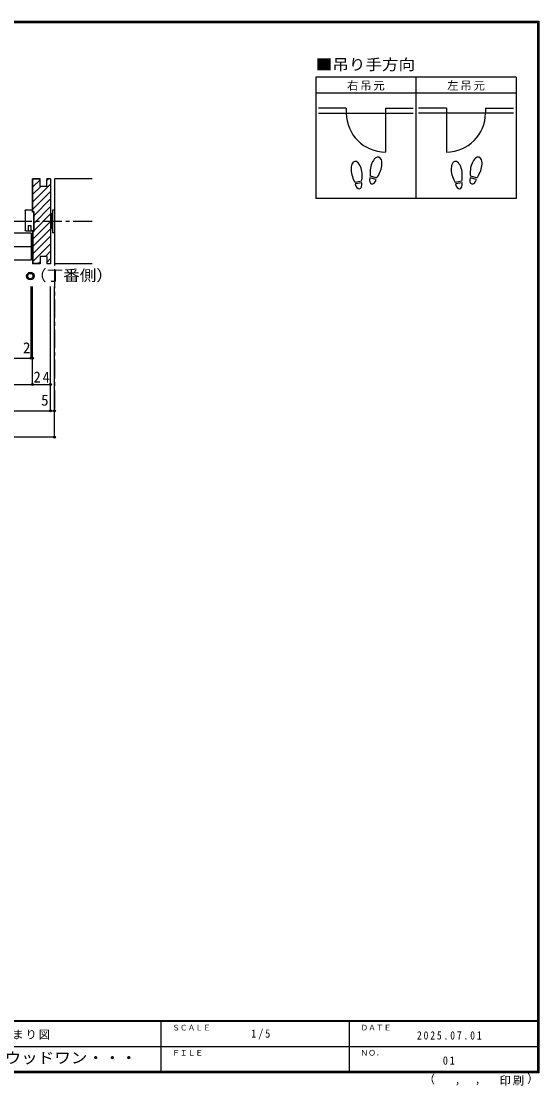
# Model space of a CAD drawing. Units: millimetres at full size, sheet at 1:5; details may follow other scales. Extents: x -973 to 977, y -718 to 696.
# Drawn here: x 290 to 977, y -718 to 696 of the extents above; entities that cross this region are included whole.
import ezdxf
from ezdxf.enums import TextEntityAlignment as Align

# ---------------------------------------------------------------- set-up
doc = ezdxf.new("R2010")
doc.units = ezdxf.units.MM
doc.header["$LTSCALE"] = 5
doc.header["$PDMODE"] = 32
doc.header["$PDSIZE"] = 2.5
doc.linetypes.add('CHAIN1', pattern=[8, 5, -1, 1, -1])
for name, color, linetype in [('0-0_補助線', 7, 'Continuous'), ('0-1_通り芯', 4, 'CHAIN1'), ('0-3_仕上げ', 7, 'Continuous'), ('0-6_扉', 6, 'Continuous'), ('0-7_金物', 7, 'Continuous'), ('0-8_戸当り', 3, 'Continuous'), ('0-A_文字', 3, 'Continuous'), ('0-B_寸法', 7, 'Continuous'), ('F-0_補助線', 7, 'Continuous'), ('F-1_枠', 6, 'Continuous'), ('F-A_文字', 7, 'Continuous')]:
    doc.layers.add(name, color=color, linetype=linetype)
doc.styles.add('ＭＳ ゴシック', font='')
doc.styles.get('ＭＳ ゴシック').set_extended_font_data('MS Gothic')

# ---------------------------------------------------------------- blocks, each defined once
blk = doc.blocks.new('02')
at = {"layer": '0-0_補助線'}
for p, q in [((-4.998, -10.239), (-4.998, 14.761)), ((5.802, 17.761), (-3.198, 17.761)), ((6.802, 16.761), (6.802, -9.239)), ((-4.998, -10.239), (-0.698, -10.239)), ((2.702, -3.239), (2.702, -10.239)), ((5.802, -10.239), (2.702, -10.239)), ((5.002, -10.239), (4.402, -10.839))]:
    blk.add_line(p, q, dxfattribs=at)
for points in [[(-4.998, 14.761), (-3.198, 14.761), (-3.198, 17.761)], [(-3.469, -10.239), (-2.869, -10.839), (4.402, -10.839)], [(2.702, -3.239), (-0.698, -3.239), (-0.698, -10.239)]]:
    blk.add_lwpolyline(points, dxfattribs=at)
for centre, start, end in [((5.802, 16.761), 0, 90), ((5.802, -9.239), 270, 0)]:
    blk.add_arc(centre, 1, start, end, dxfattribs=at)

msp = doc.modelspace()

# ---------------------------------------------------------------- linework, layer by layer
at = {"layer": '0-0_補助線', "color": 3}
for p, q in [((304.653, 442.991), (304.653, 486.5)), ((314.653, 486), (305.153, 486)), ((305.153, 442.991), (305.153, 486)), ((328.653, 486.5), (323.653, 486.5)), ((323.653, 476.5), (323.653, 486.5)), ((328.653, 486.5), (328.653, 373.5)), ((306.654, 442.991), (304.653, 442.991)), ((306.654, 416.991), (306.654, 442.991)), ((304.653, 416.991), (306.654, 416.991)), ((304.653, 416.991), (304.653, 373.5)), ((305.153, 416.991), (305.153, 374)), ((323.653, 383.5), (323.653, 373.5)), ((314.653, 373.5), (304.653, 373.5)), ((314.653, 374), (305.153, 374)), ((328.653, 373.5), (323.653, 373.5))]:
    msp.add_line(p, q, dxfattribs=at)
at = {"layer": '0-0_補助線', "color": 4}
for p, q in [((305.153, 485.833), (305.32, 486)), ((305.153, 475.934), (314.653, 485.434)), ((323.653, 484.534), (325.619, 486.5)), ((305.153, 456.135), (328.653, 479.635)), ((305.153, 466.034), (315.619, 476.5)), ((305.153, 446.235), (328.653, 469.735)), ((306.654, 437.837), (328.653, 459.836)), ((306.654, 427.937), (328.653, 449.936)), ((306.654, 418.038), (328.653, 440.037)), ((305.153, 406.637), (328.653, 430.137)), ((305.153, 396.738), (328.653, 420.238)), ((305.153, 386.838), (328.653, 410.338)), ((305.153, 376.939), (328.653, 400.439)), ((321.614, 383.5), (328.653, 390.539)), ((312.114, 374), (314.653, 376.539)), ((323.653, 375.64), (328.653, 380.64))]:
    msp.add_line(p, q, dxfattribs=at)
at = {"layer": '0-0_補助線'}
for p, q in [((333.653, 486.5), (333.653, 373.5)), ((329.153, 439), (328.653, 439)), ((329.153, 440), (329.153, 420)), ((331.153, 440), (329.153, 440)), ((333.653, 445), (331.153, 445)), ((331.153, 445), (331.153, 415)), ((333.653, 445), (333.653, 415)), ((329.153, 421), (328.653, 421)), ((331.153, 420), (329.153, 420)), ((333.653, 415), (331.153, 415))]:
    msp.add_line(p, q, dxfattribs=at)
at = {"layer": '0-0_補助線', "color": 6}
msp.add_line((302.653, 414.5), (302.653, 378.5), dxfattribs=at)
at = {"layer": '0-0_補助線', "color": 3}
for points in [[(323.653, 476.5), (314.653, 476.5), (314.653, 486.5), (304.653, 486.5)], [(323.653, 383.5), (314.653, 383.5), (314.653, 373.5)]]:
    msp.add_lwpolyline(points, dxfattribs=at)
at = {"layer": '0-1_通り芯'}
for p, q in [((333.653, 486.5), (333.653, 178.5)), ((383.653, 430), (-380.347, 430)), ((304.653, 396.5), (-301.347, 396.5))]:
    msp.add_line(p, q, dxfattribs=at)
at = {"layer": '0-3_仕上げ'}
for p, q in [((383.653, 486.5), (333.653, 486.5)), ((383.653, 373.5), (333.653, 373.5))]:
    msp.add_line(p, q, dxfattribs=at)
at = {"layer": '0-6_扉'}
for p, q in [((302.653, 414.5), (-296.347, 414.5)), ((302.653, 378.5), (-296.347, 378.5))]:
    msp.add_line(p, q, dxfattribs=at)
at = {"layer": '0-7_金物'}
for radius in [5, 3.5]:
    msp.add_circle((301.702, 357.457), radius, dxfattribs=at)
at = {"layer": '0-8_戸当り', "color": 2}
for p, q in [((721.239, 580.308), (684.139, 580.308)), ((721.239, 580.308), (721.239, 574.008)), ((773.039, 580.308), (773.039, 522.208)), ((773.039, 580.308), (810.139, 580.308)), ((854.239, 580.308), (817.139, 580.308)), ((854.239, 580.308), (854.239, 522.208)), ((906.039, 580.308), (906.039, 574.008)), ((906.039, 580.308), (943.139, 580.308)), ((684.139, 574.008), (810.139, 574.008)), ((943.139, 574.008), (817.139, 574.008))]:
    msp.add_line(p, q, dxfattribs=at)
at = {"layer": '0-8_戸当り'}
for p, q in [((741.457, 483.378), (732.811, 481.853)), ((741.822, 481.31), (733.175, 479.785)), ((760.924, 485.706), (752.444, 487.978)), ((761.468, 487.735), (752.987, 490.007)), ((874.457, 483.378), (865.811, 481.853)), ((874.822, 481.31), (866.175, 479.785)), ((893.924, 485.706), (885.444, 487.978)), ((894.468, 487.735), (885.987, 490.007))]:
    msp.add_line(p, q, dxfattribs=at)
at = {"layer": '0-8_戸当り', "color": 2}
for centre, start, end in [((773.039, 574.008), 180, 270), ((854.239, 574.008), 270, 0)]:
    msp.add_arc(centre, 51.8, start, end, dxfattribs=at)
at = {"layer": '0-8_戸当り'}
for centre, major_axis, ratio, start_param, end_param in [((734.795, 495.877), (-2.445, 13.867), 0.5, 4.34059143, 8.22577918), ((760.713, 501.878), (3.644, 13.601), 0.5, 4.34059143, 8.22577918), ((867.795, 495.877), (-2.445, 13.867), 0.5, 4.34059143, 8.22577918), ((893.713, 501.878), (3.644, 13.601), 0.5, 4.34059143, 8.22577918), ((760.609, 501.489), (4.416, 16.48), 0.4, 1.85063327, 2.44287679), ((760.609, 501.489), (4.416, 16.48), 0.4, 3.84030852, 4.43255203), ((893.609, 501.489), (4.416, 16.48), 0.4, 1.85063327, 2.44287679), ((893.609, 501.489), (4.416, 16.48), 0.4, 3.84030852, 4.43255203), ((734.865, 495.481), (-2.963, 16.802), 0.4, 1.85063327, 2.44287679), ((737.498, 480.548), (-1.27, 7.205), 0.6, 1.57079633, 4.71238898), ((734.865, 495.481), (-2.963, 16.802), 0.4, 3.84030852, 4.43255203), ((756.684, 486.842), (1.894, 7.067), 0.6, 1.57079633, 4.71238898), ((867.865, 495.481), (-2.963, 16.802), 0.4, 1.85063327, 2.44287679), ((870.498, 480.548), (-1.27, 7.205), 0.6, 1.57079633, 4.71238898), ((867.865, 495.481), (-2.963, 16.802), 0.4, 3.84030852, 4.43255203), ((889.684, 486.842), (1.894, 7.067), 0.6, 1.57079633, 4.71238898)]:
    msp.add_ellipse(centre, major_axis=major_axis, ratio=ratio, start_param=start_param, end_param=end_param, dxfattribs=at)
at = {"layer": '0-A_文字'}
for p, q in [((946.639, 621.667), (680.639, 621.667)), ((680.639, 621.667), (680.639, 460.667)), ((813.639, 621.667), (813.639, 460.667)), ((946.639, 621.667), (946.639, 460.667)), ((680.639, 600.667), (946.639, 600.667)), ((946.639, 460.667), (680.639, 460.667))]:
    msp.add_line(p, q, dxfattribs=at)
at = {"layer": '0-B_寸法', "color": 4}
for p, q in [((302.653, 248.5), (302.653, 343.5)), ((304.653, 213.5), (304.653, 343.5)), ((328.653, 178.5), (328.653, 343.5)), ((333.653, 143.5), (333.653, 343.5)), ((-301.347, 248.5), (304.653, 248.5)), ((-325.347, 213.5), (328.653, 213.5)), ((-330.347, 178.5), (333.653, 178.5)), ((333.653, 143.5), (-330.347, 143.5))]:
    msp.add_line(p, q, dxfattribs=at)
at = {"layer": '0-B_寸法'}
for p in [(302.653, 248.5), (304.653, 248.5), (304.653, 213.5), (328.653, 213.5), (328.653, 178.5), (333.653, 178.5), (333.653, 143.5)]:
    msp.add_point(p, dxfattribs=at)
at = {"layer": 'F-1_枠'}
for p, q in [((-973.347, 695.833), (976.653, 695.833)), ((-973.347, 695), (976.653, 695)), ((-973.347, 694.167), (976.653, 694.167)), ((974.986, 695.833), (974.986, -700.833)), ((975.82, 695.833), (975.82, -700.833)), ((976.653, 695.833), (976.653, -700.833)), ((976.653, -631.667), (-973.347, -631.667)), ((976.653, -632.5), (-973.347, -632.5)), ((474.986, -632.5), (474.986, -699.167)), ((724.986, -632.5), (724.986, -699.167)), ((1.653, -665.833), (974.986, -665.834)), ((976.653, -699.167), (-973.347, -699.167)), ((976.653, -700), (-973.347, -700)), ((976.653, -700.833), (-973.347, -700.833))]:
    msp.add_line(p, q, dxfattribs=at)

# ---------------------------------------------------------------- block references
at = {"layer": '0-0_補助線', "xscale": -1}
msp.add_blockref('02', (301.455, 427.73), dxfattribs=at)

# ---------------------------------------------------------------- texts
at = {"layer": '0-A_文字', "color": 7, "style": 'ＭＳ ゴシック', "width": 1.1}
for s, p in [('■吊り手方向', (680.639, 626.667)), ('（丁番側）', (301.335, 346.605))]:
    msp.add_text(s, height=14.66, dxfattribs=at).set_placement(p, align=Align.BOTTOM_LEFT)
at = {"layer": '0-A_文字', "color": 7, "char_height": 11, "attachment_point": 7, "style": 'ＭＳ ゴシック'}
for s, insert in [('\\T1.17;右吊元', (722.139, 603.667)), ('\\T1.17;左吊元', (855.139, 603.667))]:
    msp.add_mtext(s, dxfattribs=dict(at, insert=insert))
at = {"layer": '0-B_寸法', "style": 'ＭＳ ゴシック'}
for s, p in [('2', (291.903, 250.5)), ('5', (315.937, 181))]:
    msp.add_text(s, height=14.66, dxfattribs=at).set_placement(p, align=Align.BOTTOM_LEFT)
at = {"layer": '0-B_寸法', "insert": (306.028, 216), "char_height": 14.66, "attachment_point": 7, "style": 'ＭＳ ゴシック'}
msp.add_mtext('\\T1.27;\\W0.95;24', dxfattribs=at)
at = {"layer": 'F-0_補助線', "insert": (224.986, -656.667), "char_height": 11, "attachment_point": 7, "style": 'ＭＳ ゴシック'}
msp.add_mtext('\\T1.17;建具納まり図', dxfattribs=at)
at = {"layer": 'F-A_文字', "style": 'ＭＳ ゴシック'}
for s, height, p in [('ＳＣＡＬＥ', 7.331, (489.986, -646.667)), ('ＤＡＴＥ', 7.331, (739.986, -646.667)), ('ＦＩＬＥ', 7.331, (489.986, -680)), ('ＮＯ．', 7.331, (739.986, -680.001)), ('（', 11, (823.992, -718.052)), ('）', 11, (961.387, -717.355)), (',', 11, (865.199, -718.052)), (',', 11, (891.686, -717.588))]:
    msp.add_text(s, height=height, dxfattribs=at).set_placement(p, align=Align.BOTTOM_LEFT)
at = {"layer": 'F-A_文字', "style": 'ＭＳ ゴシック', "width": 1.1}
msp.add_text('ウッドワン・・・', height=14.66, dxfattribs=at).set_placement((267.486, -692.5), align=Align.BOTTOM_LEFT)
at = {"layer": 'F-A_文字', "char_height": 11, "attachment_point": 7, "style": 'ＭＳ ゴシック'}
for s, insert in [('\\T1.38;\\W0.9;1/5', (594.986, -656.667)), ('\\T1.39;\\W0.85;2025.07.01', (814.986, -656.667)), ('\\T1.36;\\W0.9;01', (849.361, -690.001)), ('\\T1.17;印刷', (924.678, -717.82))]:
    msp.add_mtext(s, dxfattribs=dict(at, insert=insert))

doc.saveas('drawing.dxf')
